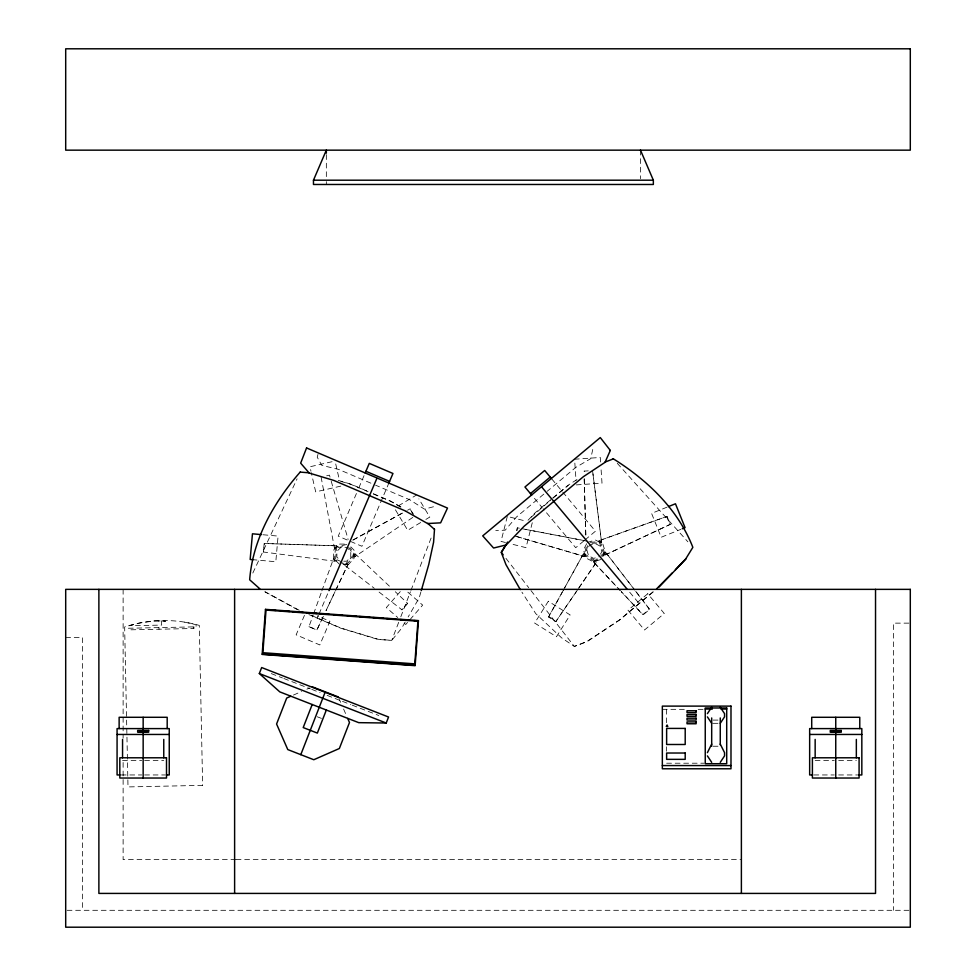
<?xml version="1.0" encoding="UTF-8"?>
<svg xmlns="http://www.w3.org/2000/svg" width="976" height="976" viewBox="0 0 976 976"><rect width="100%" height="100%" fill="white"/><g stroke="black" fill="none" stroke-linecap="round" stroke-linejoin="round"><path stroke-width="0.73" stroke-dasharray="4.88 3.66" d="M321.848 590.883L333.633 558.357L333.719 549.939L339.733 544.059L346.736 544.132M335.402 561.298L263.398 552.013L264.167 543.461L336.781 545.816L335.402 561.298L334.292 561.2L335.683 545.718M336.781 545.816L264.508 543.498L263.398 552.013M592.749 449.472L590.724 458.647L575.718 467.455L547.231 491.27M507.3 516.438L501.03 541.399L505.434 542.51M516.658 530.578L517.353 527.809L520.354 528.382M516.999 530.663L517.353 527.809M532.274 522.709L526.003 547.67L511.314 543.986M587.686 545.608L584.929 556.576L583.855 556.296L586.954 543.961M318.005 454.389L317.212 457.158L321.787 465.357L338.709 469.444L371.49 483.437M420.863 592.066L419.216 597.849L408.139 616.978M323.373 616.307L316.846 630.057L308.953 626.69L313.174 615.039M313.601 613.794L321.36 592.359M398.672 622.346L391.742 640.39L378.139 639.463L340.929 628.263L308.892 614.599M400.807 616.795L410.42 591.798M410.957 590.419L431.77 536.275M304.463 615.344L296.143 634.839L319.823 644.941L329.925 621.261L317.383 615.917M356.435 493.502L338.233 536.178L361.913 546.279L388.838 483.132M358.778 487.988L365.158 473.031M341.429 561.676L333.633 558.357L333.194 559.37L347.493 565.47L353.946 558.565L354.032 550.147L350.103 546.145M308.953 626.69L316.98 629.74L323.434 616.137M317.261 618.162L318.42 615.429M319.006 614.063L328.387 592.066M252.821 573.058L297.094 478.838M335.036 591.651L326.008 610.695L335.11 591.578M335.683 590.297L347.932 564.445L342.735 562.237M335.756 590.199L347.493 565.47M586.661 543.742L583.416 549.952L585.929 557.979L593.384 561.871L620.175 590.443M600.508 554.136L601.838 551.599L600.118 546.109L595.031 543.449L589.541 545.169L586.881 550.257L588.601 555.747L593.689 558.406L599.179 556.686M587.308 542.497L595.336 539.972L602.79 543.876L605.303 551.904L601.411 559.358L593.384 561.871L620.138 590.468M576.462 591.444L555.844 621.578L548.573 617.015L562.518 591.663M563.25 590.334L583.648 553.38L596.812 561.639L577.328 590.187M548.573 617.015L564.018 589.004M564.75 587.686L583.648 553.38M405.186 622.09L401.49 628.459L391.742 640.39L378.212 639.28L341.014 628.08L310.368 615.014M555.844 621.578L578.121 588.979M578.975 587.735L596.812 561.639M344.577 565.214L354.8 553.502L355.63 554.234L345.406 565.946L344.577 565.214L374.32 588.321M400.282 591.602L386.337 607.584L397.757 617.54M379.091 592.078L401.941 609.805L407.59 603.339L395.292 591.749M528.016 520.257L535.251 512.693L550.61 499.858M531.237 517.158L550.732 500.005M543.815 494.124L516.475 516.999L505.153 530.212L495.759 530.566M552.806 498.016L568.166 485.17L577.011 479.545M552.928 498.163L568.288 485.328M583.843 540.911L575.706 547.707L543.071 508.667M585.002 539.935L595.458 531.2L551.428 478.533M593.384 561.871L599.886 556.43M600.972 555.527L605.303 551.904L634.79 590.102M594.091 562.725L600.594 557.284M601.68 556.381L606.011 552.745M653.054 591.81L619.357 619.98L586.979 641.464L574.352 646.429L561.578 637.828L535.763 613.648L521.916 592.139M653.176 591.956L619.492 620.126L587.113 641.61L574.352 646.429L529.663 588.87M635.718 591.31L649.65 609.378L643.062 614.892L621.187 591.578L642.842 614.624L649.43 609.122L635.644 591.236M348.688 547.231L354.495 556.93L414.629 516.158M398.367 505.885L416.557 494.991M413.153 513.693L409.92 508.972L414.324 516.328M354.495 556.93L355.435 556.357L350.36 547.878M420.68 522.526L407.687 530.297L394.475 508.215M425.878 519.415L429.782 517.085L418.887 498.895M353.117 539.984L403.32 512.571M352.8 540.106L406.211 510.973M407.541 510.241L410.213 508.789M605.498 554.832L670.244 524.368L667.035 516.402L598.666 540.814L604.473 555.234L605.498 554.832L599.691 540.399M604.473 555.234L670.244 524.368M293.434 695.071L301.511 691.52M306.891 689.166L309.575 687.982M667.035 507.166L651.578 513.376L661.179 537.264L680.845 529.358M598.666 540.814L667.035 516.402M433.49 506.751L424.401 509.13L409.749 499.749L375.589 485.182M332.084 461.697L309.941 466.772L310.966 471.201M326.679 475.788L329.473 475.153L330.803 479.826M340.783 486.121L315.687 491.867L311.295 472.677M346.675 544.498L334.268 547.329L334.524 548.414L345.541 545.889M588.272 470.847L583.99 471.14L586.869 471.286M576.328 484.901L602.009 483.157L600.984 468.041M590.236 542.314L601.509 541.546L601.582 542.644L591.712 543.315M908.9 623.139L893.418 623.139L893.418 910.303M65.697 637.633L82.582 637.633L82.582 910.303M662.338 709.332L686.152 709.332M698.169 709.332L704.172 709.332M713.114 720.093L720.264 720.093M713.114 723.314L718.836 723.314M713.114 746.237L718.836 746.237M122.561 760.536L141.691 760.536M144.631 760.536L163.761 760.536M815.155 760.536L834.273 760.536M838.689 760.536L856.342 760.536M666.632 763.208L704.172 763.208M121.28 774.956L141.715 774.956M144.607 774.956L165.042 774.956M813.862 774.956L834.297 774.956M838.64 774.956L857.623 774.956M235.814 859.636L123.122 859.636L123.122 759.413M236.143 859.636L741.382 859.636M67.1 910.303L910.303 910.303M343.759 561.188L346.626 561.224L350.738 557.198L350.799 551.452L346.773 547.341L341.027 547.28L336.927 551.306L336.866 557.052L339.88 560.126M347.932 564.445L339.514 564.36L333.633 558.357M263.008 534.75L278.087 536.092L275.805 561.737L253.174 559.712M521.843 528.663L584.648 540.655M525.088 529.309L587.235 541.216M184.501 622.127L196.054 624.689L196.103 626.836L127.893 628.263L127.856 626.116L139.287 623.078L154.293 620.943L165.591 621.248L158.149 620.87M510.241 517.17L526.393 521.233M517.048 536.641L584.929 556.576M515.267 536.129L583.855 556.296M338.184 480.351L351.055 484.23L368.159 491.526M340.966 481.388L350.982 484.413L368.086 491.709M271.279 673.599L282.442 677.954M283.845 678.491L310.368 688.836M311.771 689.385L320.14 692.643M327.119 695.376L341.088 700.817M342.478 701.354L350.86 704.623M352.251 705.172L378.786 715.506M317.2 716.75L321.446 718.397M373.418 493.771L390.522 501.066L402.234 507.679M373.344 493.954L390.449 501.237L402.161 507.849M299.229 610.256L265.021 591.724M297.753 609.841L264.947 591.895M583.062 554.319L596.226 562.579M548.768 616.722L556.027 621.285M407.834 592.164L422.669 605.108L405.735 624.506L403.454 622.517M407.59 603.339L401.941 609.805M354.8 553.502L390.998 587.662M617.271 463.307L687.885 541.814M629.727 592.237L639.231 603.619M534.433 498.333L542.107 507.52M505.946 558.333L528.748 587.698M605.303 551.904L634.717 590.041M339.453 699.633L340.636 702.317M343.589 709.052L346.541 715.774M666.718 516.536L669.914 524.502M331.23 481.278L348.151 539.472M335.72 463.978L339.441 480.216M321.104 477.069L334.524 548.414M592.554 470.554L601.509 541.546M592.944 473.885L601.582 542.644M600.569 462.002L600.264 457.476L574.571 459.22L576.023 480.375M584.221 479.009L585.856 536.178M584.197 478.74L585.832 536.519M193.956 626.885L193.992 628.495L130.076 629.825L130.04 628.215M193.297 626.897L193.321 628.507M161.577 620.797L161.674 625.091L131.98 625.714L131.967 625.018M158.978 627.617L159.003 629.227M666.632 709.332L666.632 722.801M666.632 746.75L666.632 751.239M640.476 150.158L640.476 178.681M326.338 154.659L326.338 178.681M326.338 181.621L326.338 184.476M123.122 589.358L123.122 738.161M548.329 601.253L534.653 623.066L556.466 636.742L570.143 614.941L548.329 601.253M647.747 593.737L628.007 610.256L644.514 629.996L664.266 613.489L647.747 593.737M202.642 785.363L128.002 786.924L124.647 626.97A126.612 126.612 0 0 1 199.299 625.409L202.642 785.363"/><path stroke-width="1.46" d="M434.515 529.163L433.576 542.29L428.732 564.592L421.278 590.614M259.323 673.538L261.666 667.547L388.558 717.018L386.215 723.021L358.729 722.655L279.807 691.886L259.323 673.538L386.215 723.021M312.198 704.513L303.207 727.571L317.346 733.086L326.338 710.028M300.791 754.655L325.106 692.277M365.158 473.031L369.282 463.38L392.962 473.482L388.838 483.132M328.985 590.663L376.882 478.362M640.476 150.158L653.347 180.194L653.347 184.476L313.467 184.476L313.467 180.194L326.338 150.158L326.338 153.159M707.393 752.667L711.687 744.09M507.581 542.046L501.249 552.306L505.946 564.604L520.293 589.614M506.129 544.754L501.383 552.453L503.201 554.807M707.393 713.651L711.687 707.222M720.264 723.314L724.558 716.872L724.558 713.651L720.264 707.222M720.264 762.329L724.558 755.888L724.558 752.667L720.264 744.09M300.327 471.92C273.866 502.103 252.821 539.106 249.661 579.781L259.811 588.784M672.293 572.924L656.543 588.894M675.392 569.691L685.738 558.894L692.85 547.341C678.076 509.313 647.222 479.972 613.172 458.732M658.983 587.101L685.86 559.041M530.456 493.575L550.196 477.069M290.75 696.254L286.712 698.023L276.574 724.021L287.786 749.58L313.796 759.731L339.355 748.507L349.493 722.496L347.724 718.458M668.438 506.593L675.465 503.775L685.067 527.662L682.248 528.785M604.876 462.185L613.294 458.879M313.467 180.194L653.347 180.194M705.245 709.04L712.395 709.04M720.983 709.04L726.705 709.04M117.071 734.452L169.251 734.452M809.653 734.452L861.832 734.452M662.338 765.562L730.987 765.562M119.975 774.956L117.071 774.956L117.071 728.596L169.251 728.596L169.251 774.956L166.347 774.956M812.557 774.956L809.653 774.956L809.653 728.596L861.832 728.596L861.832 774.956L858.929 774.956M266.96 609.78L276.049 610.451M280.6 610.781L289.689 611.452M292.715 611.671L303.316 612.452M306.342 612.672L316.944 613.453M319.982 613.672L329.058 614.343M333.609 614.685L342.698 615.344M347.236 615.685L356.325 616.344M359.351 616.576L369.965 617.344M372.991 617.576L383.592 618.345M386.618 618.577L395.707 619.235M400.258 619.577L409.334 620.236M413.885 620.577L418.423 620.907M262.19 654.115L415.166 665.351M300.254 472.103L309.27 472.835M261.495 534.616L252.455 533.799L250.161 559.443L253.174 559.712M312.271 686.799L338.269 696.937M365.915 471.274L389.595 481.375M427.671 523.343L434.442 529.334M551.428 478.533L544.693 470.481L524.942 487L531.676 495.039M541.741 487.024L626.873 588.833M707.393 716.872L711.687 723.314M707.393 755.888L711.687 762.329M875.533 589.358L875.533 893.418L98.881 893.418L98.881 589.358M859.771 728.596L859.771 717.287L811.715 717.287L811.715 728.596M856.342 739.405L856.342 757.791M835.749 717.287L835.749 778.031M815.155 739.405L815.155 757.791M741.382 589.358L741.382 893.418M720.264 717.946L720.264 744.786M711.687 717.946L711.687 746.237M234.618 589.358L234.618 893.418M167.189 728.596L167.189 717.287L119.133 717.287L119.133 728.596M163.761 739.405L163.761 757.791M143.155 717.287L143.155 778.031M122.561 739.405L122.561 757.791M265.472 609.353L262.166 654.432L415.142 665.669L418.448 620.59L265.472 609.353M266.021 610.073L262.886 652.7L414.8 663.863L417.923 621.236L266.021 610.073M306.562 447.947L300.657 463.149L309.185 473.031L333.999 480.485L405.028 510.79L427.586 523.539L440.627 522.843L447.508 508.069L306.562 447.947M610.317 450.424L605.01 462.356L583.416 476.666L524.173 526.198L506.263 544.925L493.588 548.036L482.717 535.873L600.277 437.577L610.317 450.424M667.059 725.241L666.254 726.449L667.865 726.449L667.059 725.241M910.303 48.8L65.697 48.8L65.697 150.158L910.303 150.158L910.303 48.8M910.303 589.358L65.697 589.358L65.697 927.2L910.303 927.2L910.303 589.358M730.987 706.112L662.338 706.112L662.338 768.783L730.987 768.783L730.987 706.112M726.705 707.978L705.245 707.978L705.245 763.708L726.705 763.708L726.705 707.978M696.132 710.76L687.019 710.76L687.019 712.614L696.132 712.614L696.132 710.76M696.132 714.481L687.019 714.481L687.019 716.335L696.132 716.335L696.132 714.481M696.132 718.19L687.019 718.19L687.019 720.044L696.132 720.044L696.132 718.19M696.132 721.911L687.019 721.911L687.019 723.765L696.132 723.765L696.132 721.911M685.201 728.413L666.632 728.413L666.632 744.493L685.201 744.493L685.201 728.413M148.657 730.475L137.665 730.475L137.665 732.207L148.657 732.207L148.657 730.475M841.239 730.475L830.259 730.475L830.259 732.207L841.239 732.207L841.239 730.475M146.79 731.427L139.531 731.951L146.79 731.427M839.372 731.427L832.113 731.951L839.372 731.427M685.201 753.021L666.632 753.021L666.632 759.352L685.201 759.352L685.201 753.021M166.506 757.791L119.816 757.791L119.816 778.031L166.506 778.031L166.506 757.791M859.087 757.791L812.398 757.791L812.398 778.031L859.087 778.031L859.087 757.791"/></g></svg>
